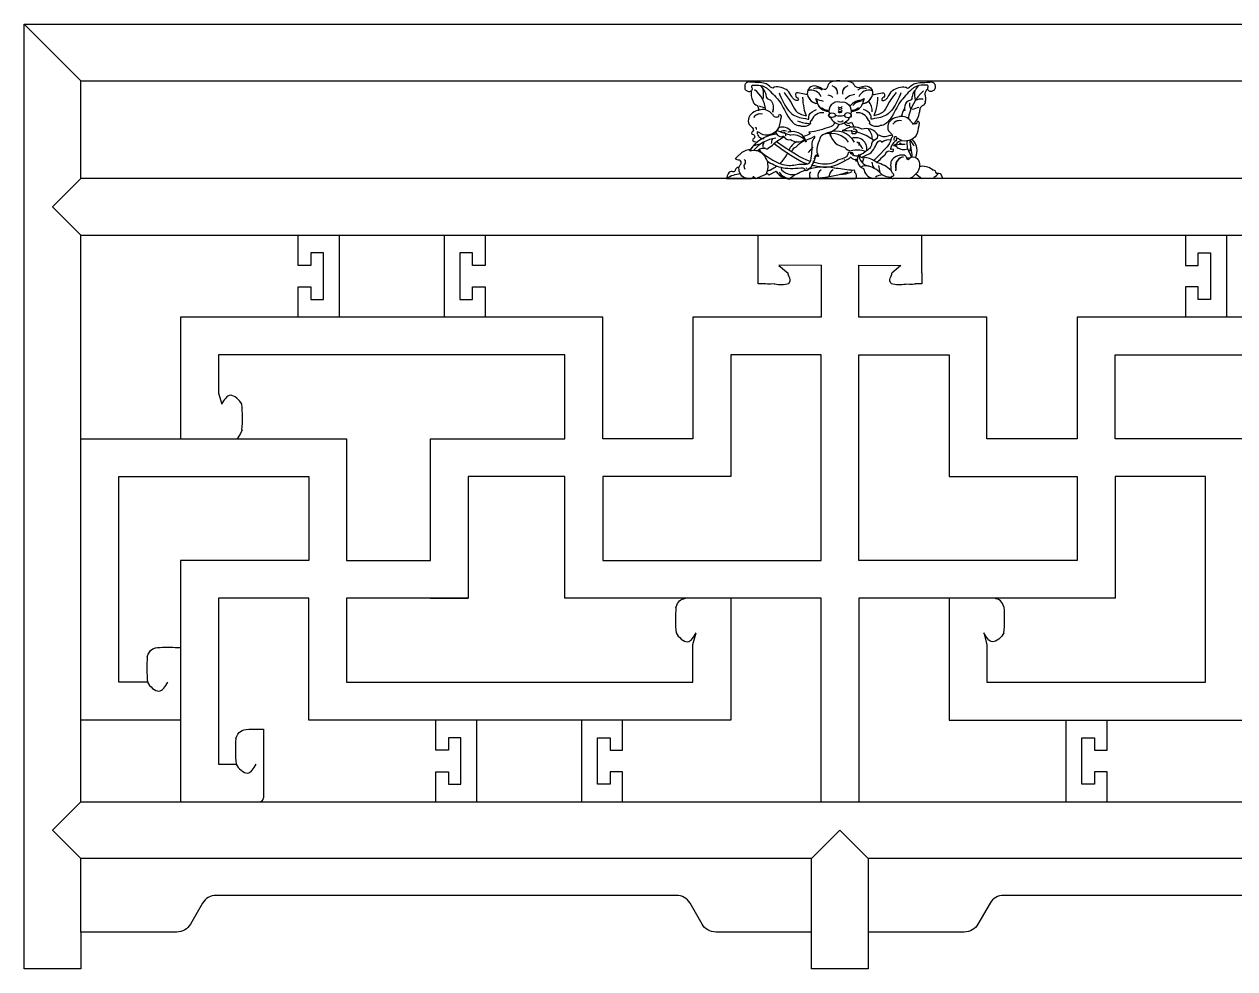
# Model space of a CAD drawing. Extents: x 288 to 2688, y 5652 to 6552.
# Drawn here: x 288 to 1441, y 5652 to 6552 of the extents above; entities that cross this region are included whole.
import ezdxf

# ---------------------------------------------------------------- set-up
doc = ezdxf.new("R2010")
doc.units = 0
doc.header["$LTSCALE"] = 0.85
doc.header["$MEASUREMENT"] = 0
for name, color, linetype in [('3', 3, 'CONTINUOUS'), ('4', 4, 'CONTINUOUS'), ('7', 7, 'CONTINUOUS')]:
    doc.layers.add(name, color=color, linetype=linetype)

msp = doc.modelspace()

# ---------------------------------------------------------------- linework, layer by layer
at = {"layer": '3'}
for p, q in [((288.3, 6552.3), (342.3, 6498.3)), ((1043.1, 6479.9), (1042.4, 6481.5)), ((1087.6, 6479.9), (1088.2, 6481.5)), ((1035.4, 6430), (1039.8, 6435.1)), ((1015.4, 6429.7), (1017.6, 6428.1)), ((957.2, 6405.3), (981.1, 6405.3)), ((1020.2, 6405.3), (1080.4, 6405.3)), ((1111.7, 6405.3), (1096.6, 6405.3)), ((1111.7, 6405.3), (1113.9, 6406.5)), ((1111.7, 6405.3), (1113.9, 6406.5)), ((1115.5, 6405.3), (1115, 6405.3)), ((1131.5, 6405.3), (1115.5, 6405.3)), ((1137.6, 6409.7), (1143.3, 6405.3)), ((1162.9, 6405.3), (1143.3, 6405.3)), ((588.3, 6351.3), (588.3, 6273.3)), ((688.3, 6351.3), (688.3, 6273.3)), ((1143.3, 6315.3), (1143.3, 6351.3)), ((1433.3, 6351.3), (1433.3, 6273.3)), ((573.3, 6334.5), (573.3, 6334.5)), ((1123.4, 6322.5), (1114.7, 6315.1)), ((1143.3, 6315.3), (1143.3, 6304.9)), ((1143.3, 6304.9), (1136.8, 6304.9)), ((803.3, 6121.3), (711.3, 6121.3)), ((711.3, 6121.3), (711.3, 6005.3)), ((803.3, 6005.3), (803.3, 6121.3)), ((1413.3, 6121.3), (1327.3, 6121.3)), ((1327.3, 6121.3), (1327.3, 6005.3)), ((1413.3, 5925.3), (1413.3, 6121.3)), ((711.3, 6005.3), (595.3, 6005.3)), ((595.3, 6005.3), (595.3, 5925.3)), ((675.3, 6005.3), (711.3, 6005.3)), ((821.3, 6005.3), (803.3, 6005.3)), ((1047.3, 6005.3), (821.3, 6005.3)), ((1047.3, 5925.3), (1047.3, 6005.3)), ((1309.3, 6005.3), (1083.3, 6005.3)), ((1083.3, 6005.3), (1083.3, 5925.3)), ((1327.3, 6005.3), (1309.3, 6005.3)), ((925.3, 5961.3), (928.4, 5972.3)), ((925.3, 5925.3), (925.3, 5961.3)), ((1202.2, 5972.3), (1205.3, 5961.3)), ((1205.3, 5961.3), (1205.3, 5925.3)), ((595.3, 5925.3), (925.3, 5925.3)), ((1047.3, 5811.3), (1047.3, 5925.3)), ((1083.3, 5925.3), (1083.3, 5889.3)), ((1205.3, 5925.3), (1413.3, 5925.3)), ((516.3, 5880.5), (516.3, 5815.3)), ((719.3, 5811.3), (719.3, 5889.3)), ((819.3, 5811.3), (819.3, 5889.3)), ((1083.3, 5889.3), (1083.3, 5811.3)), ((1280.8, 5811.3), (1280.8, 5889.3)), ((704.3, 5872.5), (704.3, 5872.5)), ((1295.8, 5872.5), (1295.8, 5872.5)), ((704.3, 5828.1), (704.3, 5828.1)), ((834.3, 5828.1), (834.3, 5828.1))]:
    msp.add_line(p, q, dxfattribs=at)
for points in [[(1065.3, 6478.1, 0.583628), (1055.2, 6466.8, 0.66986), (1056.3, 6463.5, 0.261967), (1065.3, 6456.9, -5.445473)], [(1065.3, 6478.1, -0.583628), (1075.5, 6466.8, -0.66986), (1074.4, 6463.5, -0.261967), (1065.3, 6456.9, 5.445473)], [(1003, 6304.8, 0.103166), (1016.7, 6305.3, 0.103166)]]:
    msp.add_lwpolyline(points, format="xyb", dxfattribs=at)
for points in [[(1075.5, 6454.1), (1075.5, 6454.1), (1074.1, 6455.9), (1072.2, 6455.5), (1069, 6458)], [(1070.7, 6459), (1073.3, 6457.6), (1076.2, 6458.9), (1077.9, 6456), (1078.7, 6454.3)], [(1081, 6449.5), (1081, 6449.5), (1079.7, 6447.9), (1077, 6447.9), (1076.5, 6451.3)], [(1114, 6442.2), (1112.3, 6438.3), (1110.4, 6435.4), (1108.7, 6434), (1102.5, 6427.5), (1097.5, 6422.5)], [(1116.4, 6439.4), (1115, 6437.3), (1113.6, 6435.1), (1113.4, 6433.7), (1113.4, 6433.2), (1114.2, 6433.2), (1115, 6433.5), (1116.1, 6433.2), (1116.1, 6432.1), (1115.8, 6431.3), (1115.5, 6430.7), (1114.5, 6430.7), (1111.5, 6431.3), (1110.1, 6430.7), (1109, 6429.6), (1107.9, 6427.5), (1106, 6425.8), (1103.9, 6423.9), (1102.5, 6422.6), (1100.3, 6420.4)], [(1067.7, 6424.3), (1067.8, 6424.3), (1067.9, 6424.3), (1068.2, 6424.3)], [(1070, 6423.1), (1069.6, 6423.1), (1069.6, 6423)], [(1076.9, 6428.3), (1076.9, 6427.8), (1077.7, 6427.8), (1077.7, 6427.2)], [(1080.1, 6423.6), (1080.6, 6423.6), (1080.6, 6423.4), (1080.9, 6423.4), (1080.9, 6423.2), (1080.9, 6423.1)], [(983, 6407.2), (985.3, 6405.3), (996.4, 6410.1), (997.7, 6408.8), (1004.5, 6412.3)], [(549.3, 6273.3), (549.3, 6302.1), (561.3, 6302.1), (561.3, 6290.1), (573.3, 6290.1), (573.3, 6290.1), (573.3, 6334.5), (561.3, 6334.5), (561.3, 6322.5), (549.3, 6322.5), (549.3, 6351.3)], [(727.3, 6351.3), (727.3, 6322.5), (715.3, 6322.5), (715.3, 6334.5), (703.3, 6334.5), (703.3, 6334.5), (703.3, 6290.1), (703.3, 6290.1), (715.3, 6290.1), (715.3, 6302.1), (727.3, 6302.1), (727.3, 6273.3)], [(993.9, 6304.9), (987.3, 6304.9), (987.3, 6315.3), (987.3, 6351.3)], [(1394.3, 6351.3), (1394.3, 6322.5), (1406.3, 6322.5), (1406.3, 6334.5), (1418.3, 6334.5), (1418.3, 6334.5), (1418.3, 6290.1), (1418.3, 6290.1), (1406.3, 6290.1), (1406.3, 6302.1), (1394.3, 6302.1), (1394.3, 6273.3)], [(1047.3, 6322.7), (1047.3, 6273.3), (925.3, 6273.3), (925.3, 6237.3), (925.3, 6157.3), (839.3, 6157.3), (839.3, 6273.3), (437.3, 6273.3), (437.3, 6157.3)], [(1047.3, 6322.7), (1007.2, 6322.5), (1016, 6315.1)], [(1853.2, 6322.5), (1893.3, 6322.7), (1893.3, 6273.3), (1779.3, 6273.3), (1779.3, 6157.3), (1693.3, 6157.3), (1693.3, 6273.3), (1675.3, 6273.3), (1291.3, 6273.3), (1291.3, 6157.3), (1205.3, 6157.3), (1205.3, 6237.3), (1205.3, 6273.3), (1083.3, 6273.3), (1083.4, 6322.7)], [(1083.3, 6322.7), (1123.4, 6322.5)], [(437.3, 5889.3), (342.3, 5889.3), (342.3, 6157.3), (595.3, 6157.3), (595.3, 6121.3), (595.3, 6041.3), (675.3, 6041.3), (675.3, 6121.3), (675.3, 6157.3), (693.3, 6157.3), (803.3, 6157.3), (803.3, 6237.3), (473.3, 6237.3), (473.3, 6200.8), (476.4, 6190.4)], [(1169.3, 6005.3), (1169.3, 5925.3), (1169.3, 5889.3), (1431.3, 5889.3), (1449.3, 5889.3), (1449.3, 6121.3), (1449.3, 6157.3), (1327.3, 6157.3), (1327.3, 6237.3), (1657.3, 6237.3), (1657.3, 6157.3), (1535.3, 6157.3), (1535.3, 5889.3), (1553.3, 5889.3), (1807.3, 5889.3), (1807.3, 5925.3), (1807.3, 6005.3)], [(405.7, 5925.3), (378.3, 5925.3), (378.3, 6121.3), (559.3, 6121.3), (559.3, 6041.3), (473.3, 6041.3), (437.3, 6041.3), (437.3, 5811.3)], [(961.3, 6005.3), (961.3, 5889.3), (577.3, 5889.3), (559.3, 5889.3), (559.3, 6005.3), (473.3, 6005.3), (473.3, 5847.3), (490.1, 5847.2)], [(680.3, 5811.3), (680.3, 5840.1), (692.3, 5840.1), (692.3, 5828.1), (704.3, 5828.1), (704.3, 5872.5), (692.3, 5872.5), (692.3, 5860.5), (680.3, 5860.5), (680.3, 5889.3)], [(858.3, 5811.3), (858.3, 5840.1), (846.3, 5840.1), (846.3, 5828.1), (834.3, 5828.1), (834.3, 5872.5), (834.3, 5872.5), (846.3, 5872.5), (846.3, 5860.5), (858.3, 5860.5), (858.3, 5889.3)], [(1319.8, 5811.3), (1319.8, 5840.1), (1307.8, 5840.1), (1307.8, 5828.1), (1295.8, 5828.1), (1295.8, 5872.5), (1307.8, 5872.5), (1307.8, 5860.5), (1319.8, 5860.5), (1319.8, 5889.3)]]:
    msp.add_lwpolyline(points, dxfattribs=at)
for points in [[(1047.3, 6237.3), (961.3, 6237.3), (961.3, 6121.3), (839.3, 6121.3), (839.3, 6041.3), (1047.3, 6041.3)], [(1291.3, 6121.3), (1291.3, 6041.3), (1083.3, 6041.3), (1083.3, 6237.3), (1169.3, 6237.3), (1169.3, 6121.3), (1187.3, 6121.3)]]:
    msp.add_lwpolyline(points, close=True, dxfattribs=at)
for centre, radius, start, end in [((1055.9, 6486.6), 7.21, 352.7252, 74.714), ((1055.9, 6486.6), 7.21, 0, 44.6097), ((1074.8, 6486.6), 7.21, 105.286, 187.2748), ((1074.8, 6486.6), 7.21, 135.3903, 180), ((997.3, 6486.7), 16.7, 172.9492, 205.8983), ((968.1, 6469), 26.3, 3.7999, 52.7563), ((975.2, 6486.1), 17.4, 341.6159, 13.0876), ((1045.3, 6487.9), 11.4, 193.4914, 262.1713), ((1037.9, 6479), 10.5, 23.3746, 108.0885), ((1045.3, 6487.9), 11.4, 216.7578, 255.4907), ((1043, 6482.8), 8.53, 51.5163, 109.2943), ((1054.1, 6503.4), 24.8, 241.8493, 259.1761), ((1014, 6472), 30, 10.6781, 18.5086), ((1054, 6480.4), 10.9, 182.8138, 274.0186), ((1050.4, 6471.7), 13.6, 53.0338, 75.0094), ((1080.3, 6471.7), 13.6, 93.6266, 138.2077), ((1086.2, 6465.3), 14.6, 84.7933, 142.4943), ((1076.7, 6480.4), 10.9, 265.9814, 357.1862), ((1076.5, 6503.4), 24.8, 280.8239, 298.1507), ((1087.7, 6482.8), 8.53, 70.7057, 128.4837), ((1092.8, 6479), 10.5, 71.9115, 156.6254), ((1085.3, 6487.9), 11.4, 277.8287, 346.5086), ((1116.7, 6472), 30, 161.4914, 169.3219), ((1085.3, 6487.9), 11.4, 284.5093, 323.2422), ((1176.9, 6453.9), 47.4, 132.4742, 170.4903), ((1153.7, 6485.1), 17.4, 166.9124, 198.3841), ((1142.9, 6468.2), 12.8, 82.2831, 116.7318), ((1152.1, 6485.6), 5.89, 122.6892, 177.1881), ((1138.1, 6481.7), 9.1, 338.531, 27.2341), ((977.3, 6431.9), 43.7, 66.5569, 75.1477), ((991.8, 6459.6), 11.4, 37.2778, 100.2815), ((1054, 6480.4), 10.9, 191.8064, 259.4816), ((1054.3, 6479.8), 9.41, 225.7359, 267.5402), ((1065.4, 6475.3), 2.42, 220.7617, 328.0259), ((1065.4, 6473.7), 2.42, 220.7617, 328.0259), ((1065.4, 6471.7), 2.42, 220.7617, 328.0259), ((1065.4, 6470.5), 2.42, 220.7617, 328.0259), ((1076.3, 6479.8), 9.41, 272.4598, 314.2641), ((1086.4, 6467.2), 11.7, 94.9871, 139.0624), ((1076.7, 6480.4), 10.9, 280.5184, 348.1936), ((1154.1, 6457.6), 31.1, 151.7074, 168.2853), ((1140.1, 6476.3), 8.73, 172.3109, 213.9227), ((1151.5, 6430.8), 43.7, 104.8523, 113.4431), ((1125.7, 6469.6), 15.4, 304.9069, 356.426), ((989.4, 6459.6), 7.33, 72.3539, 149.9911), ((989.4, 6459.6), 7.33, 97.3099, 132.8157), ((1004.8, 6468), 4.15, 201.4231, 305.2134), ((1042.9, 6515), 57.8, 251.7641, 264.2676), ((1030.7, 6464.5), 9.5, 247.4713, 312.5704), ((1038.9, 6458.7), 2.07, 104.4702, 214.2113), ((1048.8, 6456.7), 11.3, 83.9898, 158.9254), ((1064.6, 6473.2), 8.24, 245.0588, 275.0665), ((1065.4, 6463.2), 3.88, 228.187, 316.0504), ((1066.1, 6473.2), 8.24, 264.9335, 294.9412), ((1081.8, 6456.7), 11.3, 21.0746, 96.0102), ((1081.8, 6456.7), 11.3, 21.0746, 96.0102), ((1091.8, 6458.7), 2.07, 325.7887, 75.5298), ((1099.9, 6464.5), 9.5, 227.4296, 292.5287), ((1121.8, 6453.4), 7.03, 72.3539, 149.9911), ((1121.8, 6453.4), 7.03, 97.3099, 132.8157), ((1124.1, 6453.4), 11, 37.2778, 100.2815), ((1136.5, 6461.5), 3.99, 201.4231, 305.2134), ((1008.3, 6413.1), 34.6, 95.7114, 147.8941), ((984.8, 6452.9), 0.917, 12.9312, 117.084), ((985, 6452.7), 0.812, 301.1674, 32.8153), ((997.4, 6457.6), 10.4, 285.81, 337.4674), ((1010.2, 6451.8), 6.76, 199.9649, 267.475), ((1058.9, 6596.6), 155.2, 249.8107, 254.9554), ((1010.7, 6444.9), 9.46, 31.7775, 113.1692), ((1012, 6442), 8.61, 73.2803, 115.378), ((1011.7, 6439.1), 6.25, 89.3846, 106.8577), ((1011.8, 6446.8), 2.02, 338.2795, 99.9495), ((1017, 6448.2), 5.97, 208.9921, 281.8092), ((1018.8, 6440.9), 8.98, 90.674, 110.2323), ((1020.7, 6431.7), 15.1, 32.9799, 98.0984), ((1020.2, 6436.3), 13.7, 15.512, 96.2011), ((1061.6, 6430.9), 19.6, 40.0734, 120.7625), ((1053.5, 6445.6), 2.84, 3.6664, 132.6508), ((1056.5, 6426.7), 21.6, 38.1761, 103.2945), ((1071.6, 6451), 15.9, 190.5577, 263.1592), ((1068.1, 6451), 0.358, 117.2798, 244.9049), ((1068, 6451), 0.24, 93.8777, 209.9243), ((1068.1, 6451.3), 0.488, 229.9526, 278.9442), ((1062.8, 6461.6), 12.1, 295.1257, 309.3679), ((1066.8, 6459.2), 7.98, 277.9292, 293.3275), ((1070, 6404.3), 46.4, 53.662, 92.5735), ((1066.8, 6459.6), 8.4, 278.1176, 289.9248), ((1078.3, 6438.5), 15.8, 60.376, 119.624), ((1078.3, 6448.4), 4.01, 10.0968, 97.4673), ((1090.3, 6439.5), 13.4, 33.4742, 108.2075), ((1081.4, 6442.4), 14.8, 1.1546, 45.3622), ((1011.8, 6410), 39.2, 130.1645, 144.9021), ((1007.5, 6412.7), 31.1, 96.0677, 141.9693), ((990.2, 6423.4), 14.5, 93.9836, 116.6962), ((992.4, 6427.1), 6.97, 62.3246, 140.3113), ((993.9, 6424.6), 9.74, 90, 114.0179), ((1000.3, 6435.5), 8.63, 150.0856, 181.2228), ((958.7, 6488.4), 66.4, 303.8038, 309.4837), ((1008.5, 6438.8), 8.63, 150.0856, 181.2228), ((1029.5, 6406.6), 41.8, 114.5084, 133.0473), ((1029.7, 6427.7), 13.7, 116.5497, 159.4995), ((1024.9, 6451.3), 11.1, 233.1153, 305.7168), ((1026.4, 6427.8), 8.01, 113.0012, 155.7503), ((1031.4, 6439.8), 1.99, 3.6237, 132.608), ((1076.8, 6440.1), 8.53, 214.4652, 265.0802), ((1080.3, 6433.6), 10.6, 352.3684, 110.4207), ((1067.6, 6434.3), 12.8, 26.0422, 45.6005), ((1075.7, 6428.8), 12.3, 20.8964, 62.9942), ((1083, 6438.2), 0.974, 257.4419, 349.0898), ((1083, 6438.5), 1.1, 329.2057, 73.3584), ((1119.4, 6433.6), 4.32, 98.1072, 136.788), ((1116.6, 6432.8), 3.75, 36.1317, 95.0296), ((1118.8, 6442.8), 2.3, 80.0505, 201.7205), ((1125.7, 6402.7), 35.1, 87.0786, 105.0774), ((1125.3, 6433.7), 7.71, 98.6153, 146.9032), ((1126.1, 6443.7), 10.8, 233.035, 290.0423), ((1122.2, 6436.5), 2.32, 27.298, 93.5445), ((1145.6, 6438.5), 16.6, 170.7758, 215.9955), ((1014.8, 6417.3), 119.6, 4.1236, 11.8526), ((1136.6, 6432), 4.67, 137.7173, 187.654), ((1126.7, 6433.3), 9.5, 16.1956, 56.0469), ((1122.7, 6431.5), 16, 336.5631, 44.7476), ((980.3, 6417.9), 14.7, 92.4168, 135.3583), ((972.4, 6420.9), 2.99, 345.9351, 56.4305), ((983, 6410.7), 21.2, 78.9482, 100.6781), ((981, 6416.9), 15.9, 332.398, 67.3638), ((1039.6, 6424.7), 1.3, 328.7693, 359.3061), ((1041.4, 6425.8), 0.366, 118.6551, 232.5377), ((1042.8, 6426.1), 1.32, 50.0848, 148.8191), ((1075.9, 6430.1), 1.08, 166.1859, 302.6945), ((1081.7, 6412), 20.4, 68.5066, 106.1318), ((1076.6, 6428.9), 0.318, 330.6462, 124.3965), ((1090.6, 6423.2), 8.81, 145.1897, 250.7279), ((1090.6, 6423.2), 8.81, 153.9649, 184.9427), ((1094.3, 6428), 10.9, 178.3778, 262.121), ((1087.6, 6429.3), 4.31, 193.7081, 287.0939), ((1090.7, 6420.7), 4.05, 129.3379, 186.879), ((1087.6, 6405.9), 19.3, 48.7144, 86.2163), ((1125.4, 6417.9), 7.19, 135.1787, 190.7021), ((1126.8, 6417.5), 8.25, 117.1746, 186.1212), ((1125.4, 6419.4), 6.15, 85.8843, 146.3461), ((1125.4, 6419.4), 6.15, 85.8843, 127.9343), ((1130.4, 6432), 7.01, 255.4131, 286.9083), ((1123.3, 6423.5), 10.3, 12.1322, 30.3782), ((978.2, 6416.9), 4.38, 131.4107, 218.7241), ((1017.8, 6421), 15.9, 212.9689, 268.8184), ((1017.2, 6419.7), 14.7, 210.2465, 281.6468), ((1018.7, 6419.2), 13.9, 214.5771, 266.6561), ((1010.9, 6414.8), 1.64, 148.7147, 221.3278), ((1020.2, 6423.2), 14.2, 222.1175, 298.003), ((1050.3, 6361.7), 54.5, 109.3323, 127.1364), ((1031, 6417.9), 1.19, 2.5379, 80.4311), ((1036.6, 6417.7), 6.21, 210.1085, 231.1256), ((1033, 6413.9), 1.13, 45.0433, 106.9143), ((1030.6, 6551.2), 146, 271.1246, 286.9313), ((1029, 6422.4), 10.5, 295.3142, 315.5769), ((1050.3, 6361.7), 54.5, 77.7881, 106.3156), ((1041, 6408.5), 4.88, 140.5534, 216.9529), ((1024.8, 6426.4), 16.3, 327.8464, 340.6053), ((1039.6, 6437.5), 15.6, 269.4822, 273.3071), ((1050.2, 6408.2), 6.06, 116.1309, 202.8063), ((1062.7, 6406.8), 7.92, 119.412, 176.136), ((350, 851.7), 5608.6, 82.5642, 82.7308), ((1067, 6428.7), 19.3, 265.0729, 300.709), ((1075.1, 6425.7), 12.6, 273.2096, 287.0177), ((1076.9, 6412.1), 2.47, 335.7579, 38.5079), ((1077.1, 6407.6), 4.05, 325.2982, 59.5225), ((1090.1, 6408), 9.53, 73.3039, 120.3298), ((1099.1, 6416.5), 11.4, 187.8481, 257.4562), ((1084.6, 6391), 27.4, 41.9368, 72.5224), ((1108.6, 6422.4), 13.1, 186.2042, 213.916), ((1094.3, 6393.1), 27.9, 45.3697, 77.4826), ((1141.7, 6421.4), 39.8, 185.3891, 195.0957), ((1112.6, 6414.6), 6.09, 341.5951, 18.4049), ((1112.9, 6414.7), 5.99, 345.2557, 18.6323), ((1143.8, 6401.2), 15.7, 52.4609, 100.206), ((973.8, 6377.9), 32.1, 96.0856, 121.2426), ((980.5, 6407.7), 2.48, 256.1998, 352.7676), ((1105.7, 6397.4), 11.3, 87.9559, 126.1379), ((1113.3, 6421.6), 14.9, 235.8841, 272.1954), ((1115.2, 6406.7), 1.38, 188.1526, 278.7446), ((1152.8, 6413.5), 7.01, 284.3619, 334.5581), ((1122.1, 6337.8), 33.5, 256.0326, 279.5932), ((356.5, 6176.9), 139.7, 355.4667, 5.4779), ((1048.3, 5985.7), 139.7, 175.4667, 185.4779), ((1082.4, 5985.7), 139.7, 354.5221, 4.5333), ((544.8, 5938.7), 139.7, 175.4667, 185.4779), ((629.2, 5860.6), 139.7, 175.4667, 185.4779), ((512.3, 5815.3), 4, 270, 0)]:
    msp.add_arc(centre, radius, start, end, dxfattribs=at)
msp.add_ellipse((1057.8, 6465.6), major_axis=(-3.29, -0.17), ratio=0.654976, dxfattribs=at)
at = {"layer": '3', "extrusion": (0, 0, -1)}
msp.add_ellipse((1072.8, 6465.6), major_axis=(3.29, -0.17), ratio=0.654976, dxfattribs=at)
at = {"layer": '3'}
for points in [[(1034.2, 6485.3), (1028.4, 6486.2), (1023.2, 6486.4), (1022.9, 6484.9), (1023.7, 6482.8), (1025.5, 6481.2), (1025.5, 6479.9), (1022.9, 6479.9), (1019.5, 6483.3), (1015.4, 6489), (1009.4, 6491.9), (1002.9, 6492.4), (1002.1, 6491.9), (1001.9, 6491.6), (998.2, 6493.2), (993.8, 6495.8), (981.1, 6497.1), (976.6, 6496.8), (974.8, 6494.7), (974.6, 6492.9), (974.8, 6490.8), (976.9, 6488.7), (979.5, 6488.2), (981.6, 6489.8), (981.6, 6491.9), (981.3, 6492.4), (981.3, 6493.4), (981.8, 6494.2)], [(981.8, 6494.2), (989.9, 6493.9), (995.4, 6491.6), (997.4, 6489.8), (1008, 6478.3), (1016.9, 6462.8), (1025.5, 6455.9), (1027.1, 6455.8)], [(1065.3, 6498.3), (1054.2, 6494.8), (1052.3, 6490.7), (1041.1, 6493.5), (1035.2, 6490.5), (1034.2, 6485.9), (1034.2, 6485.3)], [(1065.3, 6498.3), (1078.3, 6495.1), (1080, 6492.8), (1089.5, 6493.5), (1095.4, 6490.5), (1096.4, 6485.9), (1096.4, 6485.3)], [(1096.4, 6485.3), (1102.3, 6486.2), (1107.5, 6486.4), (1107.8, 6484.9), (1107, 6482.8), (1105.2, 6481.2), (1105.2, 6479.9), (1107.8, 6479.9), (1111.1, 6483.3), (1115.3, 6489), (1121.3, 6491.9), (1127.8, 6492.4), (1128.6, 6491.9), (1128.8, 6491.6), (1132.5, 6493.2), (1136.9, 6495.8), (1149.6, 6497.1), (1154, 6496.8), (1155.8, 6494.7), (1156.1, 6492.9), (1155.8, 6490.8), (1153.8, 6488.7), (1151.2, 6488.2), (1149.1, 6489.8), (1149.1, 6491.9), (1149.3, 6492.4), (1149.3, 6493.4), (1148.8, 6494.2)], [(1148.8, 6494.2), (1140.8, 6493.9), (1135.3, 6491.6), (1133.2, 6489.8), (1122.7, 6478.3), (1113.7, 6462.8), (1105.1, 6455.9), (1103.6, 6455.8)], [(1007.3, 6486.9), (1010.8, 6478.9), (1020.6, 6466.1), (1034.6, 6461.9), (1035.6, 6461.9), (1035.6, 6463), (1036.1, 6466.1), (1043, 6470.9)], [(1012, 6487.1), (1019.6, 6476.1), (1024.9, 6468.2), (1033, 6465.1)], [(1029.6, 6482.7), (1030.9, 6472.2), (1033, 6465.1)], [(1123.4, 6486.9), (1119.9, 6478.9), (1110, 6466.1), (1096.1, 6461.9), (1095, 6461.9), (1095, 6463), (1094.5, 6466.1), (1087.7, 6470.9)], [(1118.7, 6487.1), (1111.1, 6476.1), (1105.8, 6468.2), (1097.7, 6465.1)], [(1101.1, 6482.7), (1099.8, 6472.2), (1097.7, 6465.1)], [(1007.2, 6464.6), (1007.8, 6466.5), (1008.8, 6465.6), (1008.8, 6461.8), (1006.2, 6452.1), (998.7, 6447.1), (990.3, 6447.8), (987.5, 6449.6), (986.5, 6449.6), (986.5, 6449), (986.6, 6447.7), (987.6, 6445.6), (988.7, 6444.6), (990.4, 6443.6), (993, 6443.3)], [(979.9, 6405.3), (973.3, 6406.6), (969.4, 6412.4), (969.9, 6417.8), (971.3, 6420.2), (970.7, 6422), (966, 6423.7), (965.5, 6424.2), (966.1, 6424.8), (967.7, 6426.4), (969.9, 6428.2)], [(1119.2, 6426.7), (1114.3, 6422.5), (1113.6, 6416.3), (1114.6, 6411.4), (1116.3, 6409), (1116.3, 6407.8), (1115.3, 6407.3), (1113.9, 6406.9), (1114.3, 6405.6), (1115.9, 6405.3)], [(1119.2, 6426.7), (1122.6, 6427.8), (1127.3, 6427.2), (1129.1, 6424)], [(1129.1, 6424), (1130.3, 6423.5), (1132.2, 6425), (1137.9, 6424.9), (1140.4, 6421.8), (1141.1, 6417.5), (1140.1, 6413.1), (1137, 6409.1), (1134.3, 6406.6), (1131.5, 6405.3)], [(969.4, 6416.1), (966, 6414.6), (964.8, 6411.9), (961.6, 6411.9), (957.2, 6405.3)], [(1153.4, 6413.7), (1156, 6412.5), (1156.9, 6410.5), (1159.5, 6410.5), (1162.9, 6405.3)]]:
    msp.add_spline(points, degree=3, dxfattribs=at)
for points, knots in [([(989.6, 6494), (991.6, 6490.7), (995.1, 6487.8), (994.8, 6481.1), (1000.5, 6480.3), (1002.5, 6475.2), (1000.9, 6466.5), (1001.7, 6470.9)], [0, 0, 0, 0, 7.350952, 11.311997, 13.9936, 20.443843, 22.851366, 22.851366, 22.851366, 22.851366]), ([(1139.9, 6493.7), (1137.2, 6489.6), (1133.7, 6486.7), (1134.1, 6480), (1128.3, 6479.2), (1126.3, 6474.1), (1126.9, 6470.7), (1127.2, 6469.8)], [0, 0, 0, 0, 7.350952, 11.311997, 13.9936, 20.443843, 22.851366, 22.851366, 22.851366, 22.851366]), ([(989.8, 6470.8), (987.1, 6470.3), (982.8, 6469.1), (977.8, 6464.4), (977.7, 6456.3), (981.9, 6454.2), (983.3, 6450.7), (979.2, 6448), (984.5, 6447.3), (984, 6443.3), (981.7, 6442.9), (981.6, 6440.7), (986.5, 6440)], [1.726864, 1.726864, 1.726864, 1.726864, 6.721409, 13.20499, 18.996999, 24.056943, 25.235647, 27.933276, 31.015027, 33.930346, 37.024771, 41.817111, 41.817111, 41.817111, 41.817111]), ([(982.3, 6479.5), (982.4, 6478.7), (982.9, 6476.1), (988.1, 6474.8), (987.6, 6471.1), (987.8, 6469.7)], [1.064803, 1.064803, 1.064803, 1.064803, 3.012472, 7.883637, 11.447633, 11.447633, 11.447633, 11.447633]), ([(1096.1, 6468.8), (1096, 6470.6), (1095.7, 6474.3), (1093.7, 6477.5), (1092.5, 6479)], [0, 0, 0, 0, 4.616438, 9.714116, 9.714116, 9.714116, 9.714116]), ([(1146.5, 6478.4), (1146.5, 6477.6), (1145.9, 6475.1), (1140.7, 6473.7), (1141.3, 6470), (1141, 6468.6)], [1.064803, 1.064803, 1.064803, 1.064803, 3.012472, 7.883637, 11.447633, 11.447633, 11.447633, 11.447633]), ([(1064.1, 6457.1), (1061.7, 6450.6), (1055.5, 6449.5), (1047.1, 6446.8), (1044.4, 6437.8), (1041.8, 6431.5), (1045.3, 6426), (1042.3, 6427.1), (1040.1, 6420.7), (1038.9, 6416.2), (1032.4, 6412.2), (1031.4, 6415.3), (1022, 6414.5), (1010, 6414.2), (1000.3, 6418.9), (996.1, 6421.7)], [9.773072, 9.773072, 9.773072, 9.773072, 20.455816, 25.862997, 31.024005, 42.801611, 43.317712, 44.934806, 47.063275, 58.14771, 60.339052, 61.669845, 64.769887, 81.187471, 94.522974, 94.522974, 94.522974, 94.522974]), ([(1060, 6459), (1059.4, 6455.4), (1052.4, 6453.6), (1042.7, 6449.9), (1034.9, 6449.5), (1038.9, 6448), (1034, 6446.5), (1031.1, 6445.5), (1030.5, 6445.3)], [6.367556, 6.367556, 6.367556, 6.367556, 14.108559, 34.692829, 34.923843, 37.102536, 41.397958, 42.56867, 42.56867, 42.56867, 42.56867]), ([(1122.1, 6464.2), (1119.6, 6463.8), (1115.4, 6462.6), (1110.6, 6458), (1110.5, 6450.3), (1114.5, 6448.2), (1115.9, 6444.9), (1113.2, 6443.1), (1113.7, 6442.4), (1114, 6442.2)], [1.726864, 1.726864, 1.726864, 1.726864, 6.721409, 13.20499, 18.996999, 24.056943, 25.235647, 27.933276, 28.866269, 28.866269, 28.866269, 28.866269]), ([(1138.8, 6458.3), (1138.9, 6459.2), (1139.1, 6460.7), (1141.2, 6458.4), (1139.5, 6453.7), (1139.5, 6445.7), (1131.3, 6440.8), (1123.3, 6440.6), (1121, 6443.7), (1118.9, 6444.1), (1119, 6443), (1119.5, 6441.2), (1116.5, 6439.8), (1116.4, 6439.4)], [0, 0, 0, 0, 1.651793, 2.760323, 5.894016, 14.25518, 21.793456, 28.871436, 31.698286, 32.482566, 33.004839, 34.090513, 37.366077, 37.366077, 37.366077, 37.366077]), ([(988.2, 6432.5), (992.2, 6428.9), (1000.8, 6422.3), (1015.8, 6416.1), (1026.8, 6419.6), (1037.2, 6418.5), (1038.4, 6427.3), (1039, 6434.4), (1038.5, 6441.4), (1041.4, 6444.2), (1041.5, 6445.9), (1036.8, 6442.7), (1033.1, 6442.4), (1026.8, 6438.6), (1023.8, 6435.8), (1023.2, 6435.2)], [11.992324, 11.992324, 11.992324, 11.992324, 25.989469, 40.139242, 51.395633, 56.900882, 63.250569, 69.958415, 77.204496, 79.580897, 79.811653, 81.272547, 88.308712, 94.210294, 98.827046, 98.827046, 98.827046, 98.827046]), ([(1083.7, 6427.4), (1083.8, 6427.4), (1086.2, 6428.4), (1089.7, 6431.9), (1096.1, 6435.2), (1095.3, 6442.6), (1102.8, 6442.9), (1101, 6447.1), (1102.6, 6447), (1104, 6446.1), (1107.2, 6444.8), (1110.8, 6446.1), (1113.8, 6446.6), (1115, 6446.8)], [60.767108, 60.767108, 60.767108, 60.767108, 60.895524, 68.116132, 73.254484, 77.974958, 83.558887, 84.838239, 85.051702, 87.350422, 89.174004, 93.702149, 96.921452, 96.921452, 96.921452, 96.921452]), ([(1086, 6425.3), (1086.4, 6425.5), (1089.9, 6427.8), (1097.5, 6428.5), (1101.6, 6443.7), (1105.5, 6440.4), (1104.2, 6439.4), (1107.9, 6442.2), (1113.7, 6442.6)], [183.861749, 183.861749, 183.861749, 183.861749, 185.138118, 196.092087, 204.281896, 205.114184, 205.440704, 207.50649, 207.50649, 207.50649, 207.50649]), ([(1038.9, 6418.1), (1040.4, 6417.7), (1051.7, 6415.5), (1057.9, 6414.8), (1075.7, 6425.7), (1075.5, 6425.7), (1078.1, 6423.2), (1080.3, 6423.4), (1080.1, 6421.9), (1081, 6422), (1081.5, 6422.2), (1081.9, 6422.4)], [136.902525, 136.902525, 136.902525, 136.902525, 141.062121, 169.249898, 171.882749, 172.113763, 175.220179, 175.451193, 176.929394, 177.391421, 178.684126, 178.684126, 178.684126, 178.684126]), ([(1040.2, 6421), (1043, 6420.2), (1048.9, 6419.1), (1058.1, 6419), (1065, 6424.8), (1072.9, 6424.9), (1073.6, 6431.3), (1075.6, 6429.7), (1078, 6430.2), (1077.4, 6427.5), (1080.2, 6426.8), (1082, 6426.9), (1082.7, 6427.1)], [18.322886, 18.322886, 18.322886, 18.322886, 25.821344, 33.958142, 41.031131, 48.871659, 50.972073, 52.121433, 54.349853, 55.202754, 57.876761, 59.812183, 59.812183, 59.812183, 59.812183]), ([(1005.1, 6416.9), (1003.2, 6415.5), (1000.6, 6414), (997.5, 6412.6), (996.1, 6412.1)], [77.110632, 77.110632, 77.110632, 77.110632, 83.383058, 85.658243, 85.658243, 85.658243, 85.658243]), ([(1016.7, 6305.3), (1019, 6308.3), (1015.6, 6313.1), (1016, 6315.1), (1016, 6315.1)], [1.8077, 1.8077, 1.8077, 1.8077, 8.334614, 19.081591, 19.081591, 19.081591, 19.081591]), ([(1114, 6305.3), (1111.7, 6308.3), (1115, 6313.1), (1114.7, 6315.1), (1114.7, 6315.1)], [1.8077, 1.8077, 1.8077, 1.8077, 8.334614, 19.081591, 19.081591, 19.081591, 19.081591]), ([(495.6, 6190.3), (493.4, 6194.3), (484, 6203), (478.9, 6194.6), (476.4, 6190.4)], [0, 0, 0, 0, 13.814906, 26.217602, 26.217602, 26.217602, 26.217602]), ([(909.2, 5972.3), (911.4, 5968.3), (920.8, 5959.5), (925.9, 5968.2), (928.4, 5972.3)], [0, 0, 0, 0, 13.814906, 26.368057, 26.368057, 26.368057, 26.368057]), ([(1221.5, 5972.3), (1219.3, 5968.3), (1209.8, 5959.5), (1204.7, 5968.2), (1202.2, 5972.3)], [0, 0, 0, 0, 13.814906, 26.368057, 26.368057, 26.368057, 26.368057]), ([(405.5, 5949.7), (408.2, 5956.6), (412.5, 5959.4), (431.3, 5958.5), (436.6, 5958.5)], [12.150407, 12.150407, 12.150407, 12.150407, 32.949684, 48.458903, 48.458903, 48.458903, 48.458903]), ([(405.7, 5925.3), (407.9, 5921.3), (417.4, 5912.5), (422.5, 5921.1), (425, 5925.3)], [0, 0, 0, 0, 13.814906, 26.368057, 26.368057, 26.368057, 26.368057]), ([(489.9, 5871.6), (492.5, 5878.5), (496.4, 5881), (511.6, 5880.6), (516.3, 5880.5)], [12.150407, 12.150407, 12.150407, 12.150407, 32.949684, 44.376743, 44.376743, 44.376743, 44.376743]), ([(490.1, 5847.2), (492.3, 5843.2), (501.7, 5834.4), (506.8, 5843.1), (509.3, 5847.2)], [0, 0, 0, 0, 13.814906, 26.368057, 26.368057, 26.368057, 26.368057])]:
    msp.add_open_spline(points, degree=3, knots=knots, dxfattribs=at)
for points in [[(1002.7, 6438.7), (1024.1, 6422.9), (1029.8, 6420.7), (1034.5, 6419.3)], [(1004.9, 6440.4), (1026, 6426.1), (1031.5, 6423.6), (1037.3, 6421.8)], [(1023.8, 6440.2), (1023.7, 6440.1), (1023.6, 6440.1), (1023.5, 6440)], [(1015.4, 6429.7), (1012.4, 6424.8), (1010.5, 6421.9), (1008.2, 6419.6)], [(1003.2, 6304.8), (997.1, 6304.6), (993.9, 6304.9), (993.9, 6304.9)], [(1127.4, 6304.8), (1133.6, 6304.6), (1136.8, 6304.9), (1136.8, 6304.9)], [(495.8, 6165.9), (493.6, 6160.1), (491.5, 6158.1), (491, 6157.3)], [(909, 5996.7), (911.2, 6002.5), (913.3, 6004.6), (918.2, 6005.3)], [(1221.7, 5996.7), (1219.5, 6002.5), (1217.4, 6004.6), (1212.5, 6005.3)]]:
    msp.add_open_spline(points, degree=3, dxfattribs=at)
at = {"layer": '4'}
msp.add_lwpolyline([(1755.5, 5722.3), (1221.2, 5722.3, 0.267949), (1208.2, 5714.8), (1196.7, 5694.8, -0.267949), (1183.7, 5687.3), (1092.3, 5687.3), (1092.3, 5652.3), (1038.3, 5652.3), (1038.3, 5687.3), (947, 5687.3, -0.267949), (934, 5694.8), (922.5, 5714.8, 0.267949), (909.5, 5722.3), (471.2, 5722.3, 0.267949), (458.2, 5714.8), (446.7, 5694.8, -0.267949), (433.7, 5687.3), (342.3, 5687.3), (342.3, 5652.3), (288.3, 5652.3), (288.3, 6525.3), (288.3, 6552.3), (2661.3, 6552.3)], format="xyb", dxfattribs=at)
at = {"layer": '7'}
for p, q in [((342.3, 6498.3), (2634.3, 6498.3)), ((342.3, 6405.3), (342.3, 6498.3)), ((342.3, 5811.3), (342.3, 6351.3)), ((342.3, 5687.3), (342.3, 5757.3)), ((1038.3, 5687.3), (1038.3, 5757.3)), ((1092.3, 5757.3), (1092.3, 5687.3))]:
    msp.add_line(p, q, dxfattribs=at)
for points in [[(2661.3, 6378.3), (2634.3, 6405.3), (342.3, 6405.3), (315.3, 6378.3), (342.3, 6351.3), (2634.3, 6351.3)], [(2661.3, 5784.3), (2634.3, 5757.3), (1938.3, 5757.3), (1911.3, 5784.3), (1884.3, 5757.3), (1092.3, 5757.3), (1065.3, 5784.3), (1038.3, 5757.3), (342.3, 5757.3), (315.3, 5784.3), (342.3, 5811.3), (1047.3, 5811.3), (2634.3, 5811.3)]]:
    msp.add_lwpolyline(points, close=True, dxfattribs=at)

doc.saveas('drawing.dxf')
